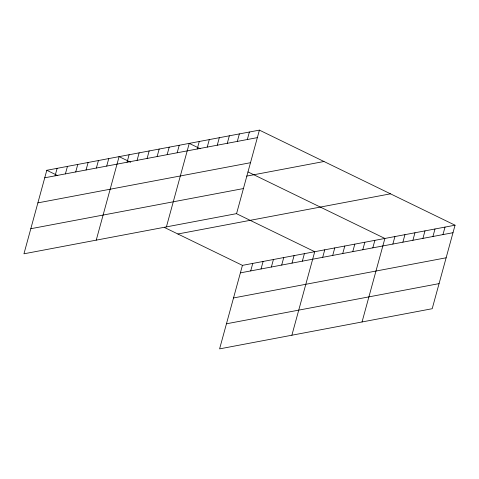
<?xml version="1.0" encoding="UTF-8"?>
<svg xmlns="http://www.w3.org/2000/svg" width="479" height="479" viewBox="0 0 479 479"><rect width="100%" height="100%" fill="white"/><g stroke="black" fill="none" stroke-linecap="round" stroke-linejoin="round"><path stroke-width="0.72" d="M259.408 130.126L46.798 170.29L23.95 253.798L236.566 213.634L259.408 130.126L455.05 225.202L432.202 308.71L219.592 348.874L242.434 265.366L455.05 225.202M55.067 175.841L57.121 168.339M65.395 173.889L67.449 166.387M75.724 171.943L77.778 164.435M86.052 169.991L88.106 162.489M96.375 168.039L98.429 160.537M106.703 166.087L108.757 158.585M96.237 240.141L119.085 156.633L130.707 162.279M127.055 162.243L129.108 154.741M137.078 160.351L139.132 152.849M147.101 158.459L149.155 150.951M157.124 156.567L159.178 149.059M167.147 154.669L169.201 147.167M177.17 152.777L179.224 145.275M166.405 226.89L189.247 143.383L200.222 148.712M197.216 148.993L199.27 141.485M207.239 147.095L209.293 139.593M217.262 145.203L219.316 137.701M227.286 143.311L229.339 135.808M237.309 141.419L239.362 133.91M247.332 139.521L249.385 132.018M250.709 270.916L252.762 263.414M261.037 268.964L263.091 261.462M271.365 267.019L273.419 259.51M281.688 265.067L283.742 257.564M292.016 263.115L294.07 255.612M302.345 261.163L304.399 253.66M291.879 335.216L314.727 251.709L236.86 213.868M322.696 257.319L324.75 249.816M332.719 255.427L334.773 247.924M342.742 253.535L344.796 246.026M352.766 251.637L354.819 244.134M362.789 249.745L364.842 242.242M372.812 247.853L374.865 240.35M362.04 321.966L384.888 238.458L247.996 171.931M392.858 244.068L394.912 236.56M402.881 242.17L404.935 234.668M412.904 240.278L414.958 232.776M422.927 238.386L424.981 230.884M432.95 236.494L435.004 228.986M442.973 234.596L445.027 227.094M44.745 177.793L257.355 137.629M37.883 202.874L250.493 162.71M246.649 176.11L323.972 161.501M30.812 228.717L243.428 188.552M177.877 233.992L390.487 193.827M240.38 272.868L452.996 232.704M233.518 297.95L446.135 257.786M226.453 323.792L439.063 283.628M46.798 170.29L57.773 175.625M164.572 227.525L242.434 265.366"/></g></svg>
